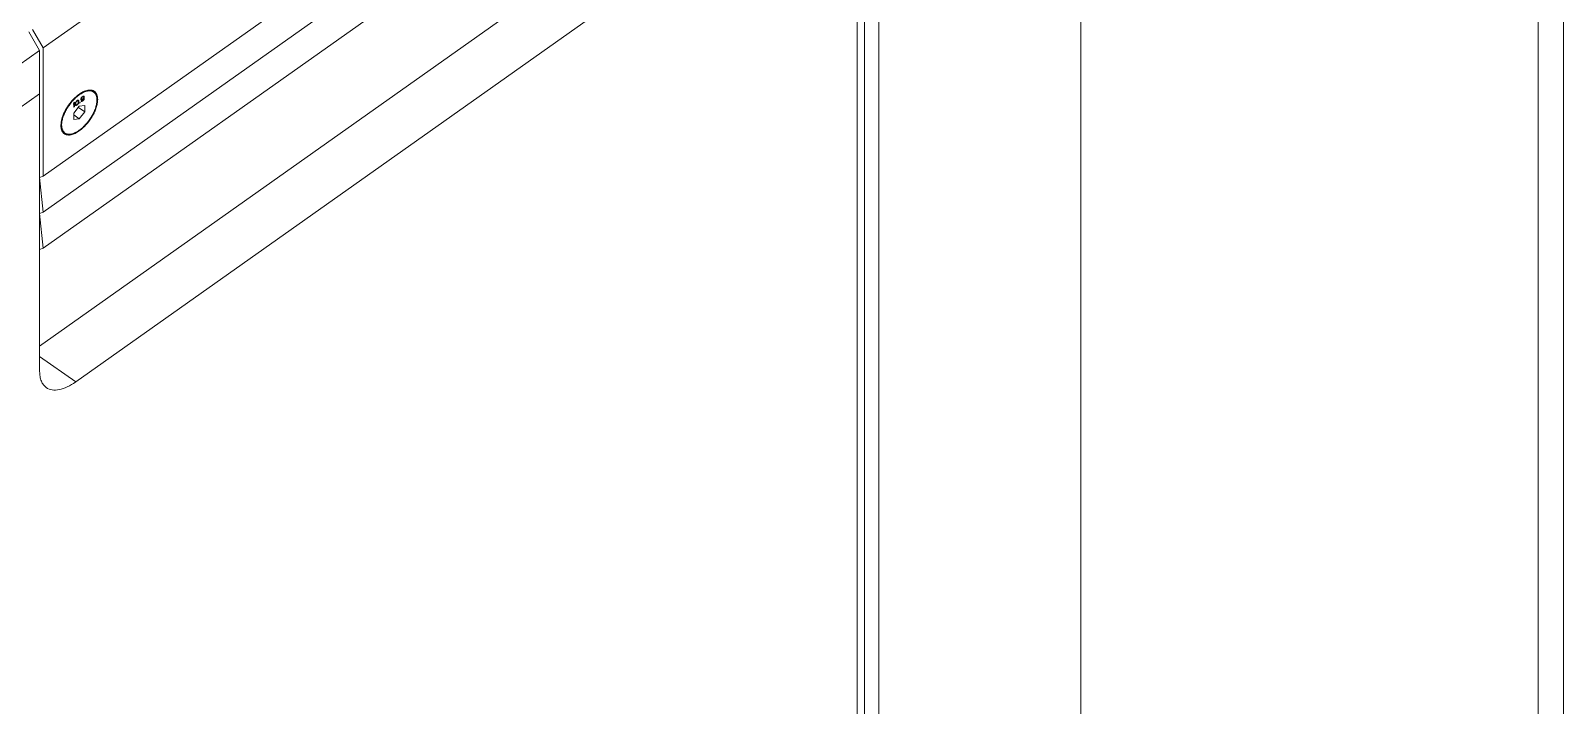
# Model space of a CAD drawing. Header units: millimetres. Extents: x 0 to 9253, y 0 to 2730.
# Drawn here: x 5411.8 to 5712.6, y 1721.4 to 1853.6 of the extents above; entities that cross this region are included whole.
import ezdxf

# ---------------------------------------------------------------- set-up
doc = ezdxf.new("R2010")
doc.units = ezdxf.units.MM
doc.layers.get('0').update_dxf_attribs({"lineweight": 13})

msp = doc.modelspace()

# ---------------------------------------------------------------- linework, layer by layer
at = {"color": 7, "linetype": 'Continuous'}
for p, q in [((5712.63, 2057.79), (5712.63, 1708.47)), ((5707.68, 2049.29), (5707.68, 1698.56)), ((5617.88, 1995.04), (5617.88, 1632)), ((5575.45, 1965.04), (5575.45, 1602.29)), ((5578.28, 1962.21), (5578.28, 1605.12)), ((5574.03, 1612.55), (5574.03, 1954.79)), ((5414.23, 1850.27), (5555.65, 1950.27)), ((5414.23, 1825.1), (5555.65, 1925.1)), ((5414.23, 1818.04), (5555.65, 1918.04)), ((5414.23, 1810.98), (5555.65, 1910.98)), ((5540.8, 1881.77), (5413.52, 1791.77)), ((5420.59, 1784.77), (5549.29, 1875.77)), ((5413.52, 1849.77), (5411.4, 1853.4)), ((5412.11, 1853.9), (5414.23, 1850.27)), ((5413.52, 1849.77), (5395.84, 1837.27)), ((5413.52, 1849.77), (5413.52, 1841.29)), ((5414.23, 1850.27), (5414.23, 1825.1)), ((5424.12, 1841.73), (5424.06, 1841.77)), ((5395.84, 1828.79), (5413.52, 1841.29)), ((5413.52, 1841.29), (5395.84, 1828.79)), ((5413.52, 1841.29), (5413.52, 1786.84)), ((5420.26, 1839.54), (5420.14, 1839.32)), ((5420.14, 1839.17), (5420.26, 1839.38)), ((5420.14, 1839.17), (5420.14, 1839.32)), ((5420.2, 1839.43), (5420.26, 1839.38)), ((5421.3, 1838.82), (5420.24, 1837.46)), ((5420.26, 1839.54), (5420.37, 1839.62)), ((5420.26, 1838.63), (5420.26, 1839.38)), ((5420.3, 1838.76), (5420.26, 1838.73)), ((5420.37, 1838.71), (5420.26, 1838.63)), ((5420.3, 1839.57), (5420.3, 1838.76)), ((5420.3, 1838.76), (5420.37, 1838.71)), ((5420.37, 1839.62), (5420.37, 1838.71)), ((5420.54, 1839.47), (5420.52, 1839.36)), ((5420.52, 1839.18), (5420.52, 1839.36)), ((5420.52, 1839.18), (5420.54, 1839.1)), ((5420.56, 1839.54), (5420.54, 1839.47)), ((5420.54, 1839.1), (5420.56, 1839.06)), ((5420.56, 1839.53), (5420.55, 1839.46)), ((5420.55, 1839.46), (5420.55, 1839.32)), ((5420.55, 1839.46), (5420.62, 1839.41)), ((5420.55, 1839.32), (5420.57, 1839.22)), ((5420.55, 1839.32), (5420.62, 1839.27)), ((5420.6, 1839.65), (5420.56, 1839.54)), ((5420.56, 1839.06), (5420.6, 1839)), ((5420.57, 1839.22), (5420.64, 1839.16)), ((5420.57, 1839.22), (5420.64, 1839.17)), ((5420.59, 1839.04), (5420.57, 1839.04)), ((5420.58, 1839.58), (5420.64, 1839.54)), ((5420.68, 1839.05), (5420.59, 1839.04)), ((5420.59, 1839.04), (5420.66, 1838.99)), ((5420.66, 1839.74), (5420.6, 1839.65)), ((5420.6, 1839), (5420.66, 1838.99)), ((5420.62, 1839.41), (5420.64, 1839.54)), ((5420.62, 1839.41), (5420.62, 1839.27)), ((5420.64, 1839.17), (5420.62, 1839.27)), ((5420.64, 1839.54), (5420.71, 1839.71)), ((5420.71, 1839.11), (5420.64, 1839.17)), ((5420.64, 1839.16), (5420.71, 1839.11)), ((5420.75, 1839.87), (5420.66, 1839.74)), ((5420.66, 1839.75), (5420.71, 1839.71)), ((5420.66, 1838.99), (5420.75, 1839)), ((5420.79, 1839.11), (5420.68, 1839.05)), ((5420.68, 1839.05), (5420.75, 1839)), ((5420.71, 1839.71), (5420.77, 1839.79)), ((5420.77, 1839.11), (5420.71, 1839.11)), ((5420.72, 1839.82), (5420.77, 1839.79)), ((5420.87, 1839.97), (5420.75, 1839.87)), ((5420.75, 1839), (5420.87, 1839.06)), ((5420.77, 1839.79), (5420.87, 1839.87)), ((5420.87, 1839.15), (5420.77, 1839.11)), ((5420.83, 1839.13), (5420.79, 1839.11)), ((5420.79, 1839.11), (5420.87, 1839.06)), ((5420.8, 1839.92), (5420.87, 1839.87)), ((5420.89, 1839.97), (5420.84, 1839.94)), ((5420.98, 1840.03), (5420.87, 1839.97)), ((5420.87, 1839.87), (5420.96, 1839.92)), ((5420.96, 1839.24), (5420.87, 1839.15)), ((5420.87, 1839.06), (5420.98, 1839.16)), ((5420.95, 1839.97), (5420.89, 1839.97)), ((5420.89, 1839.97), (5420.96, 1839.92)), ((5420.92, 1839.2), (5420.98, 1839.16)), ((5420.95, 1839.97), (5421.02, 1839.92)), ((5420.96, 1839.92), (5421.02, 1839.92)), ((5421.02, 1839.32), (5420.96, 1839.24)), ((5421.07, 1840.04), (5420.98, 1840.03)), ((5420.98, 1839.16), (5421.07, 1839.28)), ((5421.02, 1839.92), (5421.09, 1839.86)), ((5421.09, 1839.49), (5421.02, 1839.32)), ((5421.02, 1839.32), (5421.07, 1839.28)), ((5421.13, 1840.02), (5421.07, 1840.04)), ((5421.07, 1839.43), (5421.13, 1839.38)), ((5421.07, 1839.28), (5421.13, 1839.38)), ((5421.09, 1840.04), (5421.1, 1840.02)), ((5421.09, 1839.86), (5421.11, 1839.76)), ((5421.11, 1839.62), (5421.09, 1839.49)), ((5421.1, 1840.02), (5421.12, 1839.98)), ((5421.1, 1840.02), (5421.17, 1839.97)), ((5421.12, 1839.61), (5421.1, 1839.55)), ((5421.1, 1839.54), (5421.17, 1839.49)), ((5421.11, 1839.62), (5421.11, 1839.76)), ((5421.12, 1839.98), (5421.14, 1839.89)), ((5421.12, 1839.98), (5421.19, 1839.93)), ((5421.14, 1839.72), (5421.12, 1839.61)), ((5421.12, 1839.61), (5421.19, 1839.56)), ((5421.17, 1839.97), (5421.13, 1840.02)), ((5421.13, 1839.38), (5421.17, 1839.49)), ((5421.13, 1838.6), (5422.36, 1837.73)), ((5421.14, 1839.89), (5421.14, 1839.72)), ((5421.14, 1839.89), (5421.21, 1839.84)), ((5421.14, 1839.72), (5421.21, 1839.67)), ((5421.19, 1839.93), (5421.17, 1839.97)), ((5421.17, 1839.49), (5421.19, 1839.56)), ((5421.21, 1839.84), (5421.19, 1839.93)), ((5421.19, 1839.56), (5421.21, 1839.67)), ((5421.21, 1839.84), (5421.21, 1839.67)), ((5422.36, 1838.96), (5421.3, 1838.82)), ((5421.36, 1839.5), (5421.45, 1839.57)), ((5421.36, 1839.41), (5421.36, 1839.5)), ((5421.45, 1839.47), (5421.36, 1839.41)), ((5421.38, 1839.52), (5421.45, 1839.47)), ((5421.45, 1839.57), (5421.45, 1839.47)), ((5421.64, 1840.37), (5421.61, 1840.24)), ((5421.61, 1840.16), (5421.61, 1840.24)), ((5421.61, 1840.16), (5421.64, 1840.09)), ((5421.63, 1840.32), (5421.63, 1840.3)), ((5421.63, 1840.3), (5421.65, 1840.26)), ((5421.63, 1840.3), (5421.7, 1840.25)), ((5421.7, 1840.48), (5421.64, 1840.37)), ((5421.64, 1840.34), (5421.7, 1840.29)), ((5421.73, 1840.12), (5421.64, 1840.11)), ((5421.64, 1840.09), (5421.7, 1840.06)), ((5421.64, 1839.82), (5421.74, 1839.89)), ((5421.64, 1839.82), (5421.66, 1839.78)), ((5421.65, 1840.26), (5421.72, 1840.21)), ((5421.65, 1840.26), (5421.69, 1840.22)), ((5421.66, 1840.4), (5421.72, 1840.36)), ((5421.75, 1839.8), (5421.66, 1839.79)), ((5421.66, 1839.78), (5421.72, 1839.74)), ((5421.69, 1840.22), (5421.76, 1840.17)), ((5421.8, 1840.61), (5421.7, 1840.48)), ((5421.7, 1840.49), (5421.76, 1840.45)), ((5421.7, 1840.29), (5421.72, 1840.36)), ((5421.7, 1840.29), (5421.7, 1840.25)), ((5421.72, 1840.21), (5421.7, 1840.25)), ((5421.7, 1840.06), (5421.8, 1840.07)), ((5421.72, 1840.36), (5421.76, 1840.45)), ((5421.76, 1840.17), (5421.72, 1840.21)), ((5421.72, 1839.74), (5421.82, 1839.75)), ((5421.82, 1840.16), (5421.73, 1840.12)), ((5421.73, 1840.12), (5421.8, 1840.07)), ((5421.78, 1839.86), (5421.74, 1839.89)), ((5421.84, 1839.85), (5421.75, 1839.8)), ((5421.75, 1839.8), (5421.82, 1839.75)), ((5421.76, 1840.56), (5421.82, 1840.52)), ((5421.76, 1840.45), (5421.82, 1840.52)), ((5421.82, 1840.18), (5421.76, 1840.17)), ((5421.83, 1839.86), (5421.78, 1839.86)), ((5421.89, 1840.7), (5421.8, 1840.61)), ((5421.8, 1840.07), (5421.89, 1840.11)), ((5421.82, 1840.63), (5421.87, 1840.58)), ((5421.82, 1840.52), (5421.87, 1840.58)), ((5421.87, 1840.2), (5421.82, 1840.18)), ((5421.86, 1840.19), (5421.82, 1840.16)), ((5421.82, 1840.16), (5421.89, 1840.11)), ((5421.82, 1839.75), (5421.91, 1839.8)), ((5421.89, 1839.88), (5421.83, 1839.86)), ((5421.88, 1839.88), (5421.84, 1839.85)), ((5421.84, 1839.85), (5421.91, 1839.8)), ((5422.01, 1840.68), (5421.87, 1840.58)), ((5421.87, 1840.2), (5422.01, 1840.29)), ((5421.89, 1840.7), (5421.99, 1840.76)), ((5421.99, 1840.18), (5421.89, 1840.11)), ((5421.89, 1839.88), (5422.01, 1839.96)), ((5421.99, 1839.85), (5421.91, 1839.8)), ((5421.92, 1840.23), (5421.99, 1840.18)), ((5421.92, 1839.9), (5421.99, 1839.85)), ((5421.99, 1840.75), (5421.94, 1840.73)), ((5421.94, 1840.73), (5422.01, 1840.68)), ((5422.08, 1840.81), (5421.99, 1840.76)), ((5422.05, 1840.75), (5421.99, 1840.75)), ((5421.99, 1840.75), (5422.06, 1840.7)), ((5421.99, 1840.18), (5422.08, 1840.27)), ((5421.99, 1839.85), (5422.08, 1839.94)), ((5422.01, 1840.68), (5422.06, 1840.7)), ((5422.06, 1840.35), (5422.01, 1840.29)), ((5422.06, 1840.02), (5422.01, 1839.96)), ((5422.02, 1840.31), (5422.08, 1840.27)), ((5422.02, 1839.98), (5422.08, 1839.94)), ((5422.05, 1840.75), (5422.12, 1840.7)), ((5422.06, 1840.7), (5422.12, 1840.7)), ((5422.12, 1840.43), (5422.06, 1840.35)), ((5422.12, 1840.1), (5422.06, 1840.02)), ((5422.18, 1840.82), (5422.08, 1840.81)), ((5422.08, 1840.27), (5422.2, 1840.42)), ((5422.08, 1839.94), (5422.18, 1840.06)), ((5422.12, 1840.7), (5422.16, 1840.67)), ((5422.16, 1840.51), (5422.12, 1840.43)), ((5422.16, 1840.18), (5422.12, 1840.1)), ((5422.12, 1840.1), (5422.18, 1840.06)), ((5422.14, 1840.47), (5422.2, 1840.42)), ((5422.16, 1840.67), (5422.18, 1840.62)), ((5422.18, 1840.59), (5422.16, 1840.51)), ((5422.18, 1840.26), (5422.16, 1840.18)), ((5422.17, 1840.82), (5422.2, 1840.76)), ((5422.17, 1840.23), (5422.23, 1840.18)), ((5422.23, 1840.78), (5422.18, 1840.82)), ((5422.18, 1840.59), (5422.18, 1840.62)), ((5422.2, 1840.39), (5422.18, 1840.26)), ((5422.2, 1840.35), (5422.18, 1840.29)), ((5422.18, 1840.06), (5422.23, 1840.18)), ((5422.2, 1840.76), (5422.22, 1840.64)), ((5422.2, 1840.76), (5422.27, 1840.71)), ((5422.22, 1840.5), (5422.2, 1840.35)), ((5422.2, 1840.39), (5422.2, 1840.42)), ((5422.2, 1840.35), (5422.27, 1840.3)), ((5422.22, 1840.64), (5422.22, 1840.5)), ((5422.22, 1840.64), (5422.29, 1840.59)), ((5422.22, 1840.5), (5422.29, 1840.45)), ((5422.27, 1840.71), (5422.23, 1840.78)), ((5422.23, 1840.18), (5422.27, 1840.3)), ((5422.29, 1840.59), (5422.27, 1840.71)), ((5422.27, 1840.3), (5422.29, 1840.45)), ((5422.29, 1840.59), (5422.29, 1840.45)), ((5422.36, 1838.96), (5422.36, 1837.73)), ((5420.24, 1836.23), (5420.24, 1837.46)), ((5420.24, 1837.12), (5421.3, 1836.37)), ((5420.24, 1836.23), (5421.3, 1836.37)), ((5421.3, 1836.37), (5422.36, 1837.73)), ((5418.34, 1833.56), (5418.28, 1833.61)), ((5414.23, 1825.1), (5413.52, 1824.89)), ((5413.52, 1824.89), (5414.23, 1818.04)), ((5414.23, 1818.04), (5413.52, 1817.83)), ((5413.52, 1817.83), (5414.23, 1810.98)), ((5414.23, 1810.98), (5413.52, 1810.77)), ((5413.52, 1789.77), (5420.59, 1784.77))]:
    msp.add_line(p, q, dxfattribs=at)
for centre, radius, start, end in [((5423.88, 1837.99), 4.09, 112.2996, 113.5843), ((5423.31, 1840.7), 1.31, 65.2393, 66.982), ((5423.32, 1840.73), 1.27, 59.8032, 65.2587), ((5423.33, 1840.75), 1.25, 54.7383, 59.7998), ((5423.39, 1840.71), 1.25, 54.7342, 58.0348), ((5423.11, 1840.93), 1.33, 41.6923, 44.0033), ((5423.42, 1840.59), 1.23, 47.9868, 56.8574), ((5423.09, 1840.9), 1.37, 38.8292, 41.6887), ((5423.02, 1840.85), 1.45, 31.9349, 38.7796), ((5425, 1835.82), 6.41, 123.4963, 126.9462), ((5421.33, 1840.05), 3.44, 359.9994, 0.4593), ((5421.44, 1835.04), 3.74, 177.6256, 179.9808), ((5421.27, 1835.15), 3.44, 179.9994, 180.4593), ((5418.76, 1834.77), 1.33, 243.4058, 247.4692), ((5419.11, 1834.49), 1.3, 224.4256, 230.4894), ((5419.07, 1834.59), 1.26, 227.9788, 234.7199), ((5418.78, 1834.8), 1.37, 247.4674, 250.4651), ((5419.09, 1834.48), 1.28, 230.5033, 234.7481), ((5418.79, 1834.84), 1.41, 250.4682, 253.68), ((5419.11, 1834.66), 1.34, 234.7628, 243.3431), ((5419.1, 1834.48), 1.28, 234.7541, 239.3231), ((5419.18, 1834.6), 1.23, 227.9868, 236.8574), ((5418.81, 1834.91), 1.47, 253.6865, 257.1141)]:
    msp.add_arc(centre, radius, start, end, dxfattribs=at)
for points, knots in [([(5422.24, 1841.74), (5422.16, 1841.71), (5421.84, 1841.56), (5421.54, 1841.37), (5421.31, 1841.21)], [0, 0, 0, 0, 0.235975, 1, 1, 1, 1]), ([(5421.46, 1841.17), (5421.59, 1841.25), (5421.83, 1841.4), (5422.21, 1841.59), (5422.57, 1841.73), (5422.92, 1841.81), (5423.26, 1841.85), (5423.56, 1841.83), (5423.85, 1841.76), (5424.01, 1841.67), (5424.09, 1841.62)], [0, 0, 0, 0, 0.159237, 0.308339, 0.446786, 0.574519, 0.692059, 0.800643, 0.902335, 1, 1, 1, 1]), ([(5423.45, 1842.01), (5423.37, 1842.01), (5422.98, 1842), (5422.6, 1841.89), (5422.33, 1841.78)], [0, 0, 0, 0, 0.226753, 1, 1, 1, 1]), ([(5422.6, 1841.87), (5422.73, 1841.91), (5423, 1841.97), (5423.39, 1841.99), (5423.75, 1841.92), (5423.96, 1841.83), (5424.06, 1841.77)], [0, 0, 0, 0, 0.283992, 0.541391, 0.777304, 1, 1, 1, 1]), ([(5423.82, 1841.9), (5423.75, 1841.93), (5423.62, 1841.98), (5423.48, 1842), (5423.4, 1842.01)], [0, 0, 0, 0, 0.489756, 1, 1, 1, 1]), ([(5423.45, 1842.01), (5423.56, 1841.99), (5423.77, 1841.94), (5423.97, 1841.83), (5424.06, 1841.77)], [0, 0, 0, 0, 0.5083, 1, 1, 1, 1]), ([(5423.85, 1841.95), (5423.82, 1841.96), (5423.69, 1841.99), (5423.55, 1842.01), (5423.45, 1842.01)], [0, 0, 0, 0, 0.242501, 1, 1, 1, 1]), ([(5424.24, 1841.76), (5424.21, 1841.78), (5424.09, 1841.86), (5423.95, 1841.92), (5423.85, 1841.95)], [0, 0, 0, 0, 0.247127, 1, 1, 1, 1]), ([(5424.12, 1841.73), (5424.17, 1841.69), (5424.28, 1841.6), (5424.41, 1841.45), (5424.53, 1841.27), (5424.66, 1841), (5424.77, 1840.6), (5424.79, 1840.27), (5424.79, 1840.1)], [0, 0, 0, 0, 0.110975, 0.223412, 0.338896, 0.458755, 0.715402, 1, 1, 1, 1]), ([(5424.91, 1840.15), (5424.91, 1840.32), (5424.88, 1840.65), (5424.76, 1841.11), (5424.55, 1841.49), (5424.35, 1841.68), (5424.24, 1841.76)], [0, 0, 0, 0, 0.289641, 0.548348, 0.781427, 1, 1, 1, 1]), ([(5424.24, 1841.51), (5424.28, 1841.47), (5424.36, 1841.39), (5424.51, 1841.19), (5424.64, 1840.91), (5424.74, 1840.51), (5424.76, 1840.22), (5424.76, 1840.07)], [0, 0, 0, 0, 0.108516, 0.219746, 0.454832, 0.713498, 1, 1, 1, 1]), ([(5417.83, 1835.15), (5417.83, 1835.26), (5417.85, 1835.5), (5417.91, 1835.99), (5418.07, 1836.64), (5418.38, 1837.43), (5418.79, 1838.24), (5419.28, 1839.01), (5419.85, 1839.74), (5420.47, 1840.39), (5420.92, 1840.78), (5421.15, 1840.95)], [0, 0, 0, 0, 0.049659, 0.102523, 0.217022, 0.341524, 0.473121, 0.608401, 0.743706, 0.875378, 1, 1, 1, 1]), ([(5421.31, 1841.21), (5420.91, 1840.93), (5420.14, 1840.25), (5419.15, 1839.04), (5418.36, 1837.7), (5417.99, 1836.75), (5417.87, 1836.28)], [0, 0, 0, 0, 0.241612, 0.501403, 0.760471, 1, 1, 1, 1]), ([(5421.29, 1833.98), (5421.79, 1834.34), (5422.75, 1835.22), (5423.7, 1836.53), (5424.3, 1837.68), (5424.64, 1838.54), (5424.85, 1839.36), (5424.91, 1839.89), (5424.91, 1840.15)], [0, 0, 0, 0, 0.253148, 0.523868, 0.656359, 0.78181, 0.897159, 1, 1, 1, 1]), ([(5424.79, 1840.1), (5424.79, 1839.86), (5424.74, 1839.36), (5424.56, 1838.6), (5424.25, 1837.8), (5423.85, 1837), (5423.36, 1836.22), (5422.8, 1835.49), (5422.18, 1834.83), (5421.74, 1834.44), (5421.51, 1834.26)], [0, 0, 0, 0, 0.103121, 0.21766, 0.341826, 0.472936, 0.607774, 0.742859, 0.874691, 1, 1, 1, 1]), ([(5424.76, 1840.05), (5424.76, 1839.82), (5424.72, 1839.33), (5424.53, 1838.59), (5424.24, 1837.81), (5423.85, 1837.03), (5423.38, 1836.27), (5422.83, 1835.55), (5422.23, 1834.9), (5421.8, 1834.51), (5421.58, 1834.34)], [0, 0, 0, 0, 0.102221, 0.216258, 0.340176, 0.471237, 0.606216, 0.741639, 0.874004, 1, 1, 1, 1]), ([(5417.87, 1836.28), (5417.84, 1836.18), (5417.76, 1835.83), (5417.71, 1835.47), (5417.7, 1835.2)], [0, 0, 0, 0, 0.265018, 1, 1, 1, 1]), ([(5417.69, 1835.05), (5417.69, 1834.95), (5417.71, 1834.61), (5417.78, 1834.26), (5417.88, 1834.03)], [0, 0, 0, 0, 0.273102, 1, 1, 1, 1]), ([(5418.23, 1833.66), (5418.15, 1833.72), (5418.02, 1833.88), (5417.86, 1834.16), (5417.76, 1834.48), (5417.72, 1834.72), (5417.71, 1834.84)], [0, 0, 0, 0, 0.225189, 0.463041, 0.719891, 1, 1, 1, 1]), ([(5417.82, 1834.18), (5417.87, 1834.07), (5417.97, 1833.9), (5418.14, 1833.72), (5418.23, 1833.64), (5418.28, 1833.61)], [0, 0, 0, 0, 0.513601, 0.758651, 1, 1, 1, 1]), ([(5418.36, 1833.69), (5418.32, 1833.72), (5418.24, 1833.81), (5418.09, 1834), (5417.95, 1834.29), (5417.86, 1834.68), (5417.84, 1834.97), (5417.83, 1835.12)], [0, 0, 0, 0, 0.108516, 0.219746, 0.454832, 0.713498, 1, 1, 1, 1]), ([(5417.88, 1834.03), (5417.9, 1833.99), (5417.98, 1833.83), (5418.08, 1833.68), (5418.18, 1833.58)], [0, 0, 0, 0, 0.260789, 1, 1, 1, 1]), ([(5418.28, 1833.61), (5418.2, 1833.66), (5418.05, 1833.79), (5417.94, 1833.96), (5417.89, 1834.04)], [0, 0, 0, 0, 0.49311, 1, 1, 1, 1]), ([(5418.44, 1833.38), (5418.53, 1833.33), (5418.71, 1833.24), (5419.14, 1833.16), (5419.75, 1833.21), (5420.52, 1833.49), (5421.03, 1833.8), (5421.29, 1833.98)], [0, 0, 0, 0, 0.096384, 0.197498, 0.423384, 0.690688, 1, 1, 1, 1]), ([(5421.58, 1834.34), (5421.43, 1834.23), (5421.15, 1834.02), (5420.71, 1833.76), (5420.29, 1833.56), (5419.88, 1833.42), (5419.48, 1833.35), (5419.12, 1833.35), (5418.79, 1833.42), (5418.6, 1833.51), (5418.51, 1833.57)], [0, 0, 0, 0, 0.161964, 0.313807, 0.454456, 0.583376, 0.700739, 0.807633, 0.906262, 1, 1, 1, 1]), ([(5421.51, 1834.26), (5421.37, 1834.16), (5421.1, 1833.97), (5420.69, 1833.72), (5420.28, 1833.53), (5419.89, 1833.39), (5419.51, 1833.31), (5419.15, 1833.29), (5418.81, 1833.34), (5418.61, 1833.41), (5418.51, 1833.46)], [0, 0, 0, 0, 0.157015, 0.305114, 0.443514, 0.571884, 0.690451, 0.800112, 0.902525, 1, 1, 1, 1]), ([(5413.52, 1786.84), (5413.52, 1786.5), (5413.57, 1785.85), (5413.81, 1784.95), (5414.22, 1784.2), (5414.61, 1783.82), (5414.82, 1783.67)], [0, 0, 0, 0, 0.289414, 0.54828, 0.781456, 1, 1, 1, 1]), ([(5414.82, 1783.67), (5415.15, 1783.44), (5416, 1783.12), (5417.45, 1783.21), (5419.03, 1783.77), (5420.06, 1784.39), (5420.59, 1784.77)], [0, 0, 0, 0, 0.195804, 0.420066, 0.687916, 1, 1, 1, 1])]:
    msp.add_open_spline(points, degree=3, knots=knots, dxfattribs=at)

doc.saveas('drawing.dxf')
